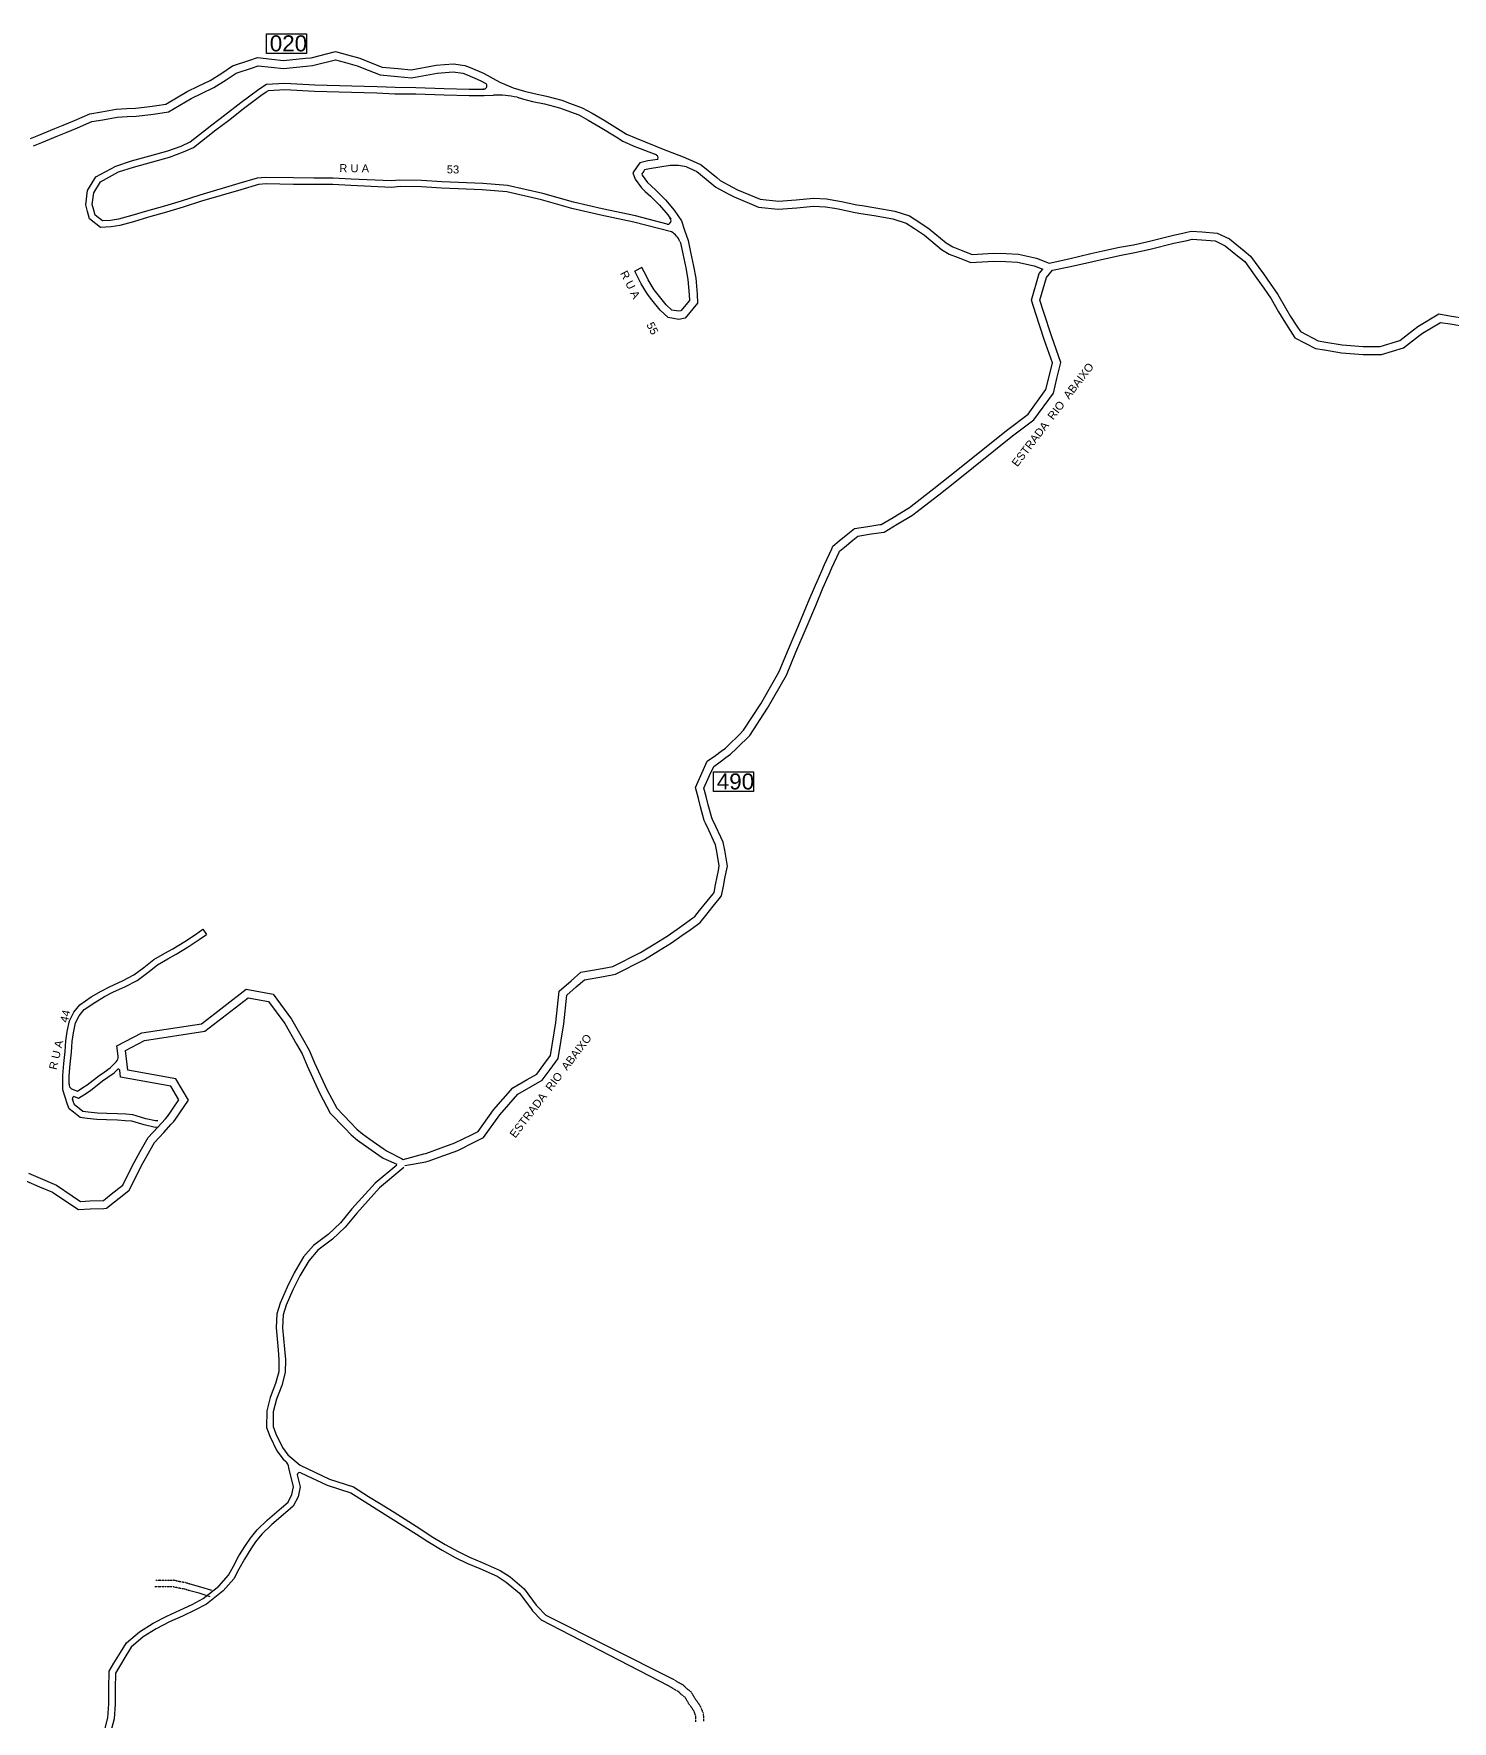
# Model space of a CAD drawing. Header units: millimetres. Extents: x 583 to 26013, y 350 to 21391.
# Drawn here: x 8284 to 10056, y 3850 to 5958 of the extents above; entities that cross this region are included whole.
import ezdxf

# ---------------------------------------------------------------- set-up
doc = ezdxf.new("R2010")
doc.units = ezdxf.units.MM
doc.linetypes.add('HIDDEN', pattern=[0.375, 0.25, -0.125])
doc.styles.add('EU', font='arial.ttf', dxfattribs={"height": 10})

msp = doc.modelspace()

# ---------------------------------------------------------------- linework, layer by layer
at = {"color": 0, "linetype": 'Continuous'}
for p, q in [((9043.08181, 5666.39458, -656.51598), (9034.22484, 5661.75194, -656.51598)), ((8494.82858, 4839.72861, -656.51598), (8499.44192, 4833.19277, -656.51598)), ((8334.41299, 4620.27717, -656.51598), (8332.20656, 4626.14879))]:
    msp.add_line(p, q, dxfattribs=at)
at = {"lineweight": 25}
for p, q in [((8917.38247, 3976.94446, -656.51598), (9076.11887, 3894.56207)), ((8923.13018, 3982.50897, -656.51598), (9081.38959, 3903.06027))]:
    msp.add_line(p, q, dxfattribs=at)
for points in [[(8574.36186, 5958.45606), (8624.33429, 5958.45606), (8624.33429, 5933.82187), (8574.36186, 5933.82187)], [(9132.78698, 5036.31011), (9182.7594, 5036.31011), (9182.7594, 5011.67592), (9132.78698, 5011.67592)]]:
    msp.add_lwpolyline(points, close=True, dxfattribs=at)
at = {"color": 0, "linetype": 'Continuous'}
for points in [[(8279.46102, 5827.65455), (8289.82141, 5831.73088), (8309.9286, 5840.03382), (8320.31842, 5844.32413), (8334.24207, 5850.2543), (8353.40403, 5858.4155), (8368.06387, 5860.95859), (8386.6163, 5864.17694), (8399.80534, 5864.96169), (8410.57691, 5865.6026), (8428.39058, 5867.47972), (8437.16816, 5868.75534), (8448.50342, 5870.40266), (8475.25434, 5886.50312), (8488.96042, 5893.0008), (8503.71165, 5899.99396), (8518.27348, 5909.34506), (8531.98854, 5918.27998), (8553.49966, 5925.55359), (8562.88137, 5928.72585), (8581.03293, 5926.7662), (8595.68125, 5925.18476), (8622.83779, 5927.81404), (8630.09579, 5928.51676), (8660.47088, 5936.30063), (8675.61297, 5932.30474), (8690.74434, 5927.82516), (8704.80817, 5922.29093), (8718.58587, 5916.8693), (8738.75538, 5914.95806), (8755.04261, 5913.4147), (8786.1981, 5919.25242), (8796.82107, 5919.97241), (8807.80415, 5920.71681), (8822.11342, 5918.98919), (8828.80813, 5916.18), (8845.35835, 5909.23531), (8865.93405, 5897.99719), (8882.59974, 5891.03819), (8896.74377, 5886.79151), (8908.80088, 5883.59788), (8923.86826, 5880.53583), (8943.33943, 5875.47352), (8952.9649, 5871.91867), (8968.74561, 5866.09058), (8980.93744, 5859.08432), (8996.16599, 5850.33295), (9016.18122, 5837.96449), (9023.90162, 5833.15437), (9036.1356, 5827.82657), (9071.97722, 5813.60211), (9083.85427, 5809.02672), (9094.8246, 5804.80061), (9111.19517, 5797.45626), (9117.11094, 5794.80226), (9136.78002, 5778.74952), (9141.06387, 5775.25329), (9156.48012, 5766.95349), (9162.76329, 5763.57076), (9183.72458, 5754.66495), (9191.12172, 5751.73835), (9213.74249, 5749.42881), (9230.09158, 5750.61889), (9235.96591, 5751.0465), (9257.43252, 5752.87355), (9273.67452, 5752.36391), (9285.58266, 5750.19893), (9292.43218, 5748.95364), (9311.58164, 5744.89104), (9318.46705, 5743.75898), (9335.23842, 5741.06102), (9359.02243, 5736.76127), (9377.7033, 5730.76067), (9389.10229, 5723.56766), (9402.1519, 5714.86728), (9423.25714, 5697.21023), (9431.54761, 5692.20144), (9441.94663, 5688.09624), (9455.69428, 5682.66911), (9482.2366, 5684.15003), (9498.37197, 5683.88351), (9513.76371, 5683.14787), (9536.34228, 5677.91826), (9551.78616, 5672.00635), (9576.46445, 5677.26548), (9604.19428, 5683.76842), (9618.96899, 5687.09092), (9640.03335, 5691.82782), (9657.1734, 5694.92138), (9675.70173, 5699.06146), (9705.48781, 5706.39832), (9722.16723, 5709.94037), (9729.56899, 5711.74225), (9742.95067, 5710.7969), (9761.93097, 5709.45605), (9777.21876, 5702.13618), (9795.54526, 5687.05436), (9803.63557, 5680.6994), (9819.56626, 5658.41381), (9828.14269, 5646.23256), (9837.72236, 5632.62639), (9847.29106, 5616.07249), (9853.53887, 5605.37224), (9861.4743, 5592.98994), (9865.77048, 5586.28626), (9888.01203, 5574.88509), (9897.69683, 5573.27214), (9918.18299, 5569.86029), (9944.42151, 5567.82658), (9965.55362, 5567.8617), (9990.06029, 5575.26655), (10007.28916, 5588.58356), (10012.65931, 5592.73441), (10038.87306, 5608.36682), (10054.65559, 5605.73097), (10068.16114, 5603.4754)], [(8283.12235, 5818.34893), (8293.5607, 5822.45593), (8313.74534, 5830.79085), (8324.18613, 5835.10221), (8338.16053, 5841.05399), (8356.2557, 5848.76083), (8369.77308, 5851.10574), (8387.77152, 5854.22799), (8400.39929, 5854.97934), (8411.39829, 5855.63378), (8429.63412, 5857.55539), (8438.60632, 5858.85929), (8451.9346, 5860.79625), (8479.98617, 5877.67953), (8493.24415, 5883.96478), (8508.57518, 5891.23281), (8523.70453, 5900.94835), (8536.38851, 5909.21155), (8556.70282, 5916.08048), (8563.99794, 5918.5472), (8579.95956, 5916.82398), (8595.62584, 5915.13264), (8623.80148, 5917.86059), (8631.82912, 5918.63782), (8660.43393, 5925.96804), (8672.91724, 5922.67378), (8687.48795, 5918.36019), (8701.1464, 5912.98548), (8716.23744, 5907.04704), (8737.81202, 5905.00265), (8755.50067, 5903.32649), (8787.46141, 5909.3151), (8797.49729, 5909.9953), (8807.54062, 5910.676), (8819.53017, 5909.22846), (8824.93884, 5906.95891), (8841.01555, 5900.21291), (8848.14375, 5896.31959)], [(8887.35649, 5879.16899), (8894.02499, 5877.1668), (8906.52295, 5873.8564), (8921.61273, 5870.78979), (8940.34168, 5865.92046), (8949.50044, 5862.53797), (8964.49224, 5857.00124), (8975.95489, 5850.41401), (8991.045, 5841.7422), (9010.90878, 5829.46733), (9019.23627, 5824.27897), (9032.29379, 5818.59253), (9060.52737, 5807.38747)], [(9098.96384, 5791.98337), (9107.10191, 5788.33238), (9111.8119, 5786.21933), (9130.45711, 5771.0022), (9135.48164, 5766.90148), (9151.73968, 5758.14848), (9158.42868, 5754.54726), (9179.92933, 5745.41229), (9188.72946, 5741.93061), (9213.59653, 5739.39173), (9230.81758, 5740.64528), (9236.75296, 5741.07733), (9257.70063, 5742.86022), (9272.61752, 5742.39216), (9283.79391, 5740.36021), (9290.49973, 5739.14105), (9309.73181, 5735.06092), (9316.86174, 5733.88866), (9333.55464, 5731.20332), (9356.59324, 5727.03832), (9373.43848, 5721.62737), (9383.6595, 5715.17767), (9396.15222, 5706.84858), (9417.42909, 5689.04795), (9427.09493, 5683.2082), (9438.27471, 5678.79478), (9454.06197, 5672.56248), (9482.43282, 5674.14543), (9498.05061, 5673.88746), (9512.38568, 5673.20232), (9533.41263, 5668.3321), (9544.17506, 5664.21224)], [(9556.30607, 5663.01657), (9578.64839, 5667.50635), (9606.4329, 5674.0221), (9621.16297, 5677.33456), (9642.01933, 5682.02469), (9659.15268, 5685.11704), (9677.98819, 5689.32576), (9707.72288, 5696.64996), (9724.38902, 5700.18919), (9730.41948, 5701.65724), (9742.24598, 5700.82176), (9759.32844, 5699.61498), (9771.80336, 5693.64192), (9789.27865, 5679.26061), (9796.33277, 5673.71958), (9811.41022, 5652.62758), (9819.96603, 5640.47563), (9829.28837, 5627.23496), (9838.64433, 5611.04909), (9845.00767, 5600.15097), (9853.05491, 5587.59421), (9858.80724, 5578.61838), (9884.83472, 5565.27651), (9896.05401, 5563.408), (9916.97288, 5559.92409), (9944.04285, 5557.82594), (9967.03954, 5557.86416), (9994.71733, 5566.22718), (10013.40473, 5580.67156), (10018.29839, 5584.45411), (10040.84414, 5597.89913), (10053.0083, 5595.86759), (10064.79623, 5593.89888)]]:
    msp.add_lwpolyline(points, dxfattribs=at)
for points, elevation in [([(9080.38095, 5710.77524), (9033.2395, 5723.24112), (8991.95923, 5731.8599), (8955.73521, 5740.23325), (8917.60553, 5750.94983), (8874.29018, 5760.84653), (8843.82672, 5763.38921), (8813.84644, 5764.76612), (8792.72811, 5765.63974), (8767.72866, 5767.10043), (8741.27273, 5767.57928), (8730.38504, 5766.56169), (8679.65033, 5768.93564), (8657.20795, 5770.0169), (8633.37185, 5769.9195), (8608.02239, 5770.2835), (8573.80395, 5770.8983), (8564.21025, 5770.10778), (8542.08391, 5763.62979), (8493.21788, 5749.16315), (8469.96305, 5741.70906), (8449.27521, 5735.5124), (8426.7507, 5729.15121), (8408.09222, 5723.66062), (8390.91518, 5718.98023), (8380.27361, 5717.29473), (8366.84131, 5716.58647), (8352.98775, 5727.31431), (8350.65426, 5736.21675), (8348.45088, 5744.62282), (8350.75856, 5762.53316), (8360.99035, 5779.54491), (8386.16764, 5793.17283), (8405.73259, 5799.47415), (8428.51648, 5805.78618), (8450.81545, 5811.99999), (8467.73405, 5818.19148), (8478.78919, 5823.22687), (8505.9602, 5844.5646), (8521.75063, 5856.55717), (8542.21021, 5872.62817), (8562.81681, 5888.06453), (8569.6668, 5892.4782), (8574.2879, 5895.45574), (8597.17788, 5896.61828), (8634.5666, 5894.62287), (8680.8135, 5893.51836), (8712.35395, 5892.55085), (8734.85267, 5891.56238), (8761.00202, 5891.33896), (8796.27021, 5890.03782), (8827.44682, 5889.22657), (8846.13674, 5889.3786), (8844.77483, 5889.36752)], -656.51598), ([(9074.98469, 5720.52471), (9035.0765, 5731.03008), (8993.67781, 5739.67359), (8957.71945, 5747.98553), (8919.57999, 5758.70486), (8875.51998, 5768.7717), (8844.34313, 5771.37393), (8814.19528, 5772.75853), (8793.12679, 5773.63009), (8768.03449, 5775.09621), (8740.97196, 5775.58603), (8730.19886, 5774.57915), (8680.02978, 5776.92664), (8657.38422, 5778.01769), (8633.41294, 5777.91973), (8608.15168, 5778.28247), (8573.54668, 5778.90422), (8562.74285, 5778.01398), (8539.82451, 5771.30412), (8490.86115, 5756.80866), (8467.59412, 5749.35066), (8447.0402, 5743.19412), (8424.53431, 5736.83819), (8405.91122, 5731.358), (8389.23286, 5726.8135), (8379.43495, 5725.26162), (8369.38886, 5724.73191), (8360.03661, 5731.97406), (8358.39284, 5738.24517), (8356.58429, 5745.14493), (8358.47862, 5759.84725), (8366.71985, 5773.54942), (8389.32478, 5785.78497), (8408.02776, 5791.80867), (8430.65814, 5798.07817), (8453.26768, 5804.37853), (8470.7712, 5810.78408), (8482.9769, 5816.34352), (8510.85032, 5838.23286), (8526.64112, 5850.2257), (8547.07987, 5866.28035), (8567.38719, 5881.49252), (8573.99988, 5885.7533), (8576.82612, 5887.57434), (8597.16757, 5888.60744), (8634.25786, 5886.62796), (8680.59535, 5885.52129), (8712.05572, 5884.55624), (8734.64286, 5883.56388), (8760.82034, 5883.34022), (8796.01868, 5882.04166), (8827.37529, 5881.22572), (8846.35885, 5881.38014), (8857.73355, 5881.91959)], -656.51598), ([(9063.15923, 5801.4817), (9050.7263, 5799.4837), (9040.64717, 5797.17948), (9037.30364, 5792.45155), (9031.91762, 5784.83543), (9034.66969, 5776.95913), (9042.58523, 5766.15109), (9047.34646, 5761.51699), (9054.09723, 5755.38813), (9061.93388, 5747.50254), (9065.11652, 5744.22888), (9075.63063, 5732.0613), (9079.3207, 5726.72431)], -656.51598), ([(9078.65124, 5793.843), (9052.63599, 5789.66229), (9046.60378, 5788.28325), (9045.4683, 5786.67762), (9043.05781, 5783.26905), (9043.61827, 5781.66502), (9050.15903, 5772.73412), (9054.1968, 5768.80417), (9061.00922, 5762.61935), (9069.06564, 5754.5126), (9072.49111, 5750.98916), (9083.54947, 5738.19174), (9092.77956, 5724.8422), (9096.2981, 5713.25928), (9100.91862, 5700.00074), (9103.95282, 5685.4048), (9107.82897, 5667.94104), (9110.67979, 5652.87721), (9112.41601, 5632.93282), (9112.70222, 5621.84312), (9097.4225, 5603.2693), (9089.51523, 5601.45846), (9075.89144, 5603.7408), (9066.05115, 5612.9147), (9055.72985, 5626.17509), (9050.21954, 5632.9212), (9042.38289, 5646.18845), (9039.96265, 5650.80566), (9034.22484, 5661.75194)], -656.51598), ([(9090.73441, 5698.83678), (9091.26079, 5697.32634), (9094.17582, 5683.30365), (9098.03255, 5665.9274), (9100.76095, 5651.51042), (9102.42722, 5632.36967), (9102.60929, 5625.31485), (9091.86624, 5612.25574), (9089.21382, 5611.6483), (9080.51034, 5613.10637), (9073.45304, 5619.68574), (9063.54897, 5632.41009), (9058.44402, 5638.65993), (9051.12207, 5651.0558), (9048.81962, 5655.44829), (9043.08181, 5666.39458)], -656.51598), ([(8388.81702, 4681.14167), (8387.30123, 4693.83845), (8418.51843, 4710.27431), (8492.98935, 4721.64931), (8548.75491, 4764.63852), (8582.3834, 4758.57705), (8605.52901, 4727.27158), (8620.41697, 4701.11117), (8627.58481, 4688.51617), (8634.24503, 4672.86145), (8649.55391, 4639.57445), (8662.06879, 4615.90359), (8679.21733, 4598.01144), (8686.9067, 4589.98863), (8693.99213, 4583.80747), (8703.50237, 4577.21819), (8720.09291, 4565.72325), (8724.96887, 4562.34489), (8742.71399, 4553.12165), (8744.79189, 4552.04163), (8770.77549, 4558.84057), (8773.42144, 4559.53291), (8792.32462, 4566.38991), (8809.38043, 4572.57679), (8830.188, 4582.96664), (8838.47654, 4587.10535), (8858.00754, 4614.02106), (8881.98576, 4641.48668), (8899.94012, 4651.87402), (8911.81939, 4658.74668), (8920.66546, 4670.58109), (8929.20719, 4682.00835), (8935.83568, 4722.91313), (8939.88074, 4762.38283), (8954.73655, 4775.26202), (8966.96315, 4785.86181), (8993.40802, 4790.57341), (9007.03837, 4793.00189), (9041.61717, 4810.65472), (9058.61448, 4821.0389), (9074.82698, 4830.94362), (9087.29306, 4839.81794), (9097.69278, 4847.22127), (9107.01134, 4853.85494), (9109.18879, 4855.40502), (9115.35792, 4863.0783), (9124.59479, 4874.5673), (9132.13045, 4883.9403), (9133.39572, 4885.51406), (9135.2865, 4895.22815), (9137.18638, 4904.98898), (9138.73117, 4912.92547), (9139.84567, 4918.6513), (9136.75819, 4936.74033), (9135.30762, 4945.23898), (9132.78657, 4950.56804), (9126.65994, 4963.51859), (9122.48864, 4972.33595), (9120.97536, 4975.53475), (9116.51757, 4992.40234), (9113.76494, 5002.81791), (9110.13036, 5016.57059), (9118.67128, 5035.65962), (9124.87977, 5049.53565), (9135.05398, 5056.89457), (9142.37454, 5062.18946), (9147.47331, 5065.87736), (9154.20996, 5072.45905), (9161.22419, 5079.31193), (9165.05941, 5083.05893), (9170.301, 5088.17994), (9191.66517, 5121.18449), (9207.32873, 5148.3815), (9214.83266, 5161.55202), (9226.19846, 5189.48312), (9239.06444, 5219.87472), (9251.10162, 5248.06905), (9260.20384, 5269.68145), (9262.093, 5274.16709), (9264.95539, 5280.96357), (9267.82936, 5287.38299), (9271.50333, 5295.43293), (9280.35218, 5314.82137), (9281.87157, 5318.15045), (9289.79889, 5324.74083), (9300.4336, 5333.58199), (9308.66054, 5340.42146), (9325.63041, 5342.93127), (9340.44967, 5345.12301), (9342.31528, 5345.39893), (9357.06805, 5354.26055), (9375.45122, 5365.30286), (9377.33674, 5366.74358), (9379.46291, 5368.36818), (9407.9306, 5390.1202), (9427.86926, 5406.13582), (9500.16305, 5464.03257), (9525.79381, 5483.32755), (9547.94837, 5513.85684), (9551.989, 5530.18942), (9556.2243, 5547.30884), (9545.72766, 5576.64497), (9535.27876, 5608.51532), (9529.90698, 5625.46183), (9539.48331, 5658.81027), (9544.17506, 5664.21224)], -753.08962), ([(8746.99456, 4544.30384), (8773.30689, 4549.16627), (8776.39846, 4549.97522), (8795.73463, 4556.98928), (8813.33219, 4563.37268), (8834.65534, 4574.01997), (8845.13309, 4579.25182), (8865.83677, 4607.78361), (8888.42855, 4633.66113), (8904.94785, 4643.21824), (8918.60163, 4651.11752), (8928.67511, 4664.59398), (8938.68593, 4677.9866), (8945.75374, 4721.60245), (8949.42472, 4757.42216), (8961.28706, 4767.70617), (8971.43092, 4776.50034), (8995.16206, 4780.72845), (9010.25871, 4783.41817), (9046.50442, 4801.92198), (9063.82785, 4812.5054), (9080.34016, 4822.59327), (9093.09245, 4831.67134), (9103.49216, 4839.07467), (9112.81072, 4845.70834), (9116.11537, 4848.06085), (9123.15147, 4856.81248), (9132.38834, 4868.30147), (9139.924, 4877.67448), (9142.73897, 4881.17579), (9145.10229, 4893.31757), (9147.00217, 4903.0784), (9148.54696, 4911.01489), (9150.0104, 4918.53345), (9146.61564, 4938.42282), (9144.93412, 4948.27456), (9141.82606, 4954.84442), (9135.69944, 4967.79498), (9131.52814, 4976.61233), (9130.40833, 4978.97941), (9126.18564, 4994.95742), (9123.433, 5005.37299), (9120.70094, 5015.7107), (9127.79927, 5031.57552), (9132.91277, 5043.00426), (9140.91457, 5048.79189), (9148.23513, 5054.08678), (9153.93287, 5058.20791), (9161.19829, 5065.30619), (9168.21251, 5072.15907), (9172.04774, 5075.90607), (9178.08856, 5081.80794), (9200.20109, 5115.96859), (9216.00591, 5143.41089), (9223.84712, 5157.17338), (9235.43456, 5185.64914), (9248.2673, 5215.96224), (9260.30812, 5244.16509), (9269.41985, 5265.80006), (9271.30901, 5270.2857), (9274.12807, 5276.97929), (9276.94166, 5283.26385), (9280.60064, 5291.28093), (9289.44949, 5310.66938), (9290.02062, 5311.92076), (9296.19173, 5317.05112), (9306.82644, 5325.89228), (9312.8973, 5330.93929), (9327.09348, 5333.03888), (9341.91274, 5335.23062), (9345.75318, 5335.79861), (9362.21726, 5345.68817), (9381.07904, 5357.01797), (9383.40818, 5358.79766), (9385.53435, 5360.42226), (9414.0984, 5382.24792), (9434.12595, 5398.33493), (9506.2971, 5456.13346), (9533.0064, 5476.24038), (9557.18733, 5509.56203), (9561.69634, 5527.78785), (9566.65633, 5547.83655), (9555.18825, 5579.8877), (9544.79643, 5611.58393), (9540.3521, 5625.60457), (9548.48416, 5653.9235), (9556.30607, 5663.01657)], -753.08962), ([(8439.38038, 4592.3933), (8435.2802, 4591.96591), (8421.43441, 4595.10989), (8414.53795, 4597.23538), (8406.0009, 4599.8665), (8397.87518, 4600.42787), (8387.93298, 4601.11473), (8374.54292, 4601.51558), (8362.39756, 4601.83798), (8350.34304, 4603.17673), (8341.61968, 4604.40556), (8333.32489, 4610.94693), (8327.68055, 4615.39811), (8325.74849, 4620.67145), (8319.87279, 4638.877), (8319.87503, 4656.81804), (8321.16874, 4671.96465), (8322.58387, 4686.71889), (8323.72215, 4700.16047), (8325.2865, 4711.77898), (8328.26434, 4725.31843), (8333.56681, 4735.82457), (8340.9976, 4745.05569), (8355.28685, 4755.04969), (8367.80178, 4762.37008), (8378.76956, 4768.28558), (8394.48233, 4775.12224), (8408.62211, 4782.4899), (8420.94422, 4791.71153), (8433.3689, 4801.97716), (8447.11964, 4809.5785), (8457.45247, 4815.34957), (8472.21099, 4824.21269), (8485.60526, 4833.21832), (8494.82858, 4839.72861)], -656.51598), ([(8327.87367, 4645.96999), (8327.87499, 4656.47651), (8329.13617, 4671.24232), (8330.55157, 4685.99944), (8331.67696, 4699.28866), (8333.17081, 4710.38363), (8335.86087, 4722.61461), (8340.32821, 4731.46604), (8346.51557, 4739.15247), (8359.60608, 4748.30807), (8371.72139, 4755.3947), (8382.27049, 4761.08438), (8397.93081, 4767.89823), (8412.89516, 4775.69554), (8425.89155, 4785.42178), (8437.89068, 4795.33581), (8451.00531, 4802.58552), (8461.46328, 4808.42648), (8476.50499, 4817.45966), (8490.14436, 4826.63008), (8499.44192, 4833.19277)], -656.51598), ([(8273.41584, 4525.34012), (8290.63284, 4517.98915), (8306.98438, 4511.0077), (8326.09302, 4498.28496), (8339.27625, 4489.50742), (8354.02288, 4490.11601), (8370.84663, 4490.81032), (8374.3032, 4490.95297), (8384.48372, 4499.04167), (8396.15177, 4508.31225), (8402.80275, 4513.59664), (8410.06133, 4528.3112), (8417.60658, 4543.6069), (8425.22038, 4556.99313), (8434.50998, 4573.32567), (8445.91161, 4585.71523), (8455.30689, 4595.92458), (8458.36244, 4599.2449), (8462.46522, 4605.26026), (8465.9158, 4610.31938), (8476.7802, 4626.2484), (8461.06306, 4652.68633), (8401.00208, 4663.43365), (8398.04606, 4688.19427), (8421.68991, 4700.64275), (8497.05064, 4712.15367), (8551.34687, 4754.01018), (8576.70258, 4749.43986), (8597.13317, 4721.80658), (8611.72584, 4696.16502), (8618.60861, 4684.07094), (8625.0996, 4668.814), (8640.58421, 4635.1449), (8653.88183, 4609.99355), (8671.99782, 4591.09199), (8679.99627, 4582.7467), (8687.83854, 4575.90529), (8697.8072, 4568.9984), (8714.39774, 4557.50346), (8719.79465, 4553.76414), (8736.86892, 4546.29453)], -753.08962), ([(8276.84262, 4534.75036), (8294.5595, 4527.18596), (8311.75899, 4519.84247), (8331.63509, 4506.60875), (8342.1122, 4499.63297), (8353.61054, 4500.1075), (8370.43429, 4500.80181), (8370.63431, 4500.81007), (8378.26293, 4506.87121), (8389.93098, 4516.1418), (8394.82646, 4520.03139), (8401.09312, 4532.73515), (8408.76865, 4548.29494), (8416.52805, 4561.93714), (8426.38059, 4579.25942), (8438.55326, 4592.48683), (8447.94853, 4602.69619), (8450.5112, 4605.4809), (8454.20384, 4610.89494), (8457.65442, 4615.95406), (8464.92726, 4626.61725), (8454.80279, 4643.64771), (8391.9505, 4654.89451), (8390.89227, 4663.75865)], -753.08962), ([(8330.51465, 4640.27989), (8338.35914, 4637.46455), (8344.859, 4641.70169), (8350.23431, 4645.20576), (8357.78069, 4650.93959), (8364.68646, 4656.47804), (8371.39989, 4661.2667), (8378.85817, 4666.3891), (8380.93213, 4668.48079), (8384.42268, 4672.00119), (8386.61953, 4673.86011)], -656.51598), ([(8333.92386, 4630.55672), (8339.39802, 4628.59208), (8349.22776, 4634.99991), (8354.84463, 4638.66144), (8362.70408, 4644.63315), (8369.51571, 4650.0961), (8375.98763, 4654.71249), (8384.00848, 4660.22126), (8386.61301, 4662.84807), (8388.01966, 4664.26675), (8387.50545, 4663.74814)], -656.51598), ([(8438.55098, 4600.35019), (8435.76407, 4600.05969), (8423.50122, 4602.84423), (8416.89418, 4604.88052), (8407.47409, 4607.78379), (8398.42654, 4608.40885), (8388.32851, 4609.10647), (8374.76876, 4609.51241), (8362.94619, 4609.82623), (8351.34273, 4611.11489), (8344.87613, 4612.02582), (8338.2787, 4617.22862), (8334.41299, 4620.27717), (8334.37176, 4620.3897)], -656.51598), ([(8736.86892, 4544.88959), (8709.9832, 4522.25335), (8680.91056, 4490.20715), (8666.56169, 4473.01579), (8651.39167, 4458.34568), (8632.77865, 4444.51505), (8620.44977, 4430.19234), (8608.74089, 4410.5468), (8599.97259, 4392.5359), (8591.30555, 4372.5931), (8587.34493, 4359.15263), (8586.17355, 4341.69081), (8588.76762, 4314.20163), (8589.84862, 4301.64736), (8589.46313, 4286.80683), (8585.61091, 4272.2279), (8578.93508, 4254.72401), (8574.70093, 4237.82799), (8574.42248, 4217.22223), (8578.37347, 4206.1796), (8587.3598, 4187.9899), (8595.17977, 4177.49841), (8597.6414, 4175.44164)], -656.51598), ([(8745.83033, 4541.97668), (8715.547, 4516.47986), (8686.94655, 4484.95414), (8672.42989, 4467.56176), (8656.57979, 4452.23399), (8638.26262, 4438.62319), (8626.9661, 4425.4998), (8615.7859, 4406.74127), (8607.24095, 4389.18915), (8598.8396, 4369.85773), (8595.26797, 4357.73726), (8594.19883, 4341.79958), (8596.73532, 4314.9206), (8597.85756, 4301.8874), (8597.43619, 4285.66577), (8593.237, 4269.77374), (8586.57945, 4252.31778), (8582.6876, 4236.78767), (8582.44126, 4218.55784), (8585.75036, 4209.30922), (8594.20951, 4192.18661), (8601.03151, 4183.03403), (8616.33049, 4170.25127), (8652.91823, 4152.70776), (8683.13857, 4142.80325), (8701.5579, 4131.03583), (8715.57859, 4122.44951), (8733.60252, 4111.21759), (8765.84597, 4090.75272), (8780.14507, 4081.4475), (8797.55595, 4070.74693), (8813.6253, 4061.98495), (8827.84252, 4054.92575), (8843.74858, 4048.32419), (8866.11977, 4038.42426), (8878.51168, 4030.46043), (8896.10408, 4015.72467), (8911.27452, 3995.3023), (8912.72521, 3993.25652), (8923.13018, 3982.50897)], -656.51598), ([(8371.74421, 3838.09861), (8376.00719, 3854.43303), (8377.31977, 3871.77973), (8377.19045, 3891.04614), (8377.54532, 3912.55695), (8383.7124, 3922.63264), (8391.91899, 3936.04048), (8399.21366, 3947.95842), (8415.54553, 3961.93173), (8432.47776, 3972.45349), (8449.71818, 3981.55514), (8466.02252, 3988.75419), (8481.25367, 3996.14042), (8495.03868, 4003.31599), (8514.71252, 4018.88841), (8526.65093, 4032.72286), (8532.85774, 4044.02939), (8539.74304, 4056.57188), (8547.9688, 4069.83324), (8554.22323, 4078.87743), (8562.55504, 4089.34032), (8575.54026, 4101.72012), (8592.93167, 4116.61446), (8601.24933, 4123.8346), (8606.02079, 4133.23329), (8607.98386, 4142.93164), (8602.20724, 4166.57554)], -656.51598), ([(8617.2408, 4160.38265), (8649.98454, 4145.25055), (8679.68485, 4135.51648), (8697.31502, 4124.25323), (8711.374, 4115.64345), (8729.34343, 4104.44549), (8761.5206, 4084.0227), (8775.86819, 4074.68592), (8793.54394, 4063.82256), (8809.93017, 4054.8878), (8824.52654, 4047.64035), (8840.59613, 4040.97091), (8862.31581, 4031.35929), (8873.76177, 4024.00339), (8890.2443, 4010.19728), (8904.79982, 3990.60272), (8906.55269, 3988.1308), (8917.38247, 3976.94446)], -656.51598), ([(8503.67837, 4005.70479), (8490.08873, 4009.91927), (8476.85115, 4013.63948)], -656.51598), ([(8506.04803, 4013.34578), (8492.35617, 4017.59196), (8479.01557, 4021.34112)], -656.51598), ([(9110.49145, 3849.27188), (9110.67629, 3850.30377)], -753.08962)]:
    msp.add_lwpolyline(points, dxfattribs=dict(at, elevation=elevation))
at = {"color": 0, "linetype": 'Continuous', "elevation": -656.51598}
msp.add_lwpolyline([(8617.2408, 4160.38265, 0.6219849389), (8612.5498, 4157.80854), (8616.1813, 4143.10558), (8613.64617, 4130.58096), (8607.67469, 4118.81851), (8598.15573, 4110.55559), (8580.9061, 4095.78268), (8568.47188, 4083.92819), (8560.64958, 4074.10512), (8554.66209, 4065.44693), (8546.65351, 4052.53571), (8539.87055, 4040.17965), (8533.25818, 4028.13434), (8520.27304, 4013.08692), (8499.40728, 3996.57106), (8484.84666, 3988.99176), (8469.38464, 3981.49357), (8453.20556, 3974.34983), (8436.46132, 3965.51013), (8420.28439, 3955.45771), (8405.37624, 3942.70252), (8398.74232, 3931.86409), (8390.53573, 3918.45626), (8385.50823, 3910.24239), (8385.1909, 3891.007), (8385.3218, 3871.5043), (8383.92999, 3853.11047), (8379.48494, 3836.07842)], format="xyb", dxfattribs=at)
at = {"color": 0, "linetype": 'HIDDEN', "elevation": -656.51598}
for points in [[(8477.85723, 4013.33622), (8471.511, 4015.24913), (8464.27777, 4016.49084), (8457.31466, 4018.16977), (8452.87267, 4018.02986), (8447.71037, 4017.88995), (8440.05695, 4018.16977), (8434.92465, 4017.88995)], [(8479.01557, 4021.34112), (8472.66934, 4023.25403), (8465.43611, 4024.49574), (8458.473, 4026.17467), (8454.03101, 4026.03476), (8448.8687, 4025.89485), (8441.21528, 4026.17467), (8436.08299, 4025.89485)]]:
    msp.add_lwpolyline(points, dxfattribs=at)
at = {"color": 0, "linetype": 'HIDDEN'}
for points in [[(9120.67583, 3850.40007), (9120.61822, 3856.38222), (9119.72131, 3860.71428), (9117.39349, 3866.76177), (9115.11862, 3870.82939), (9112.41396, 3874.72116), (9110.4475, 3877.1577), (9105.14717, 3886.28137), (9099.91315, 3890.34908), (9094.80628, 3895.19689), (9087.77293, 3899.10123), (9081.38959, 3903.06027)], [(9110.67629, 3850.30377), (9110.62808, 3855.31025), (9110.09487, 3857.88562), (9108.31736, 3862.50347), (9106.62875, 3865.5228), (9104.40694, 3868.71981), (9102.18513, 3871.47275), (9097.47649, 3879.5779), (9093.3867, 3882.75636), (9088.84253, 3887.07001), (9082.70785, 3890.47548), (9076.11887, 3894.56207)]]:
    msp.add_lwpolyline(points, dxfattribs=at)
at = {"color": 0, "linetype": 'Continuous'}
for centre, radius, start, end in [((8845.56911, 5893.3034, -656.51598), 3.96563, 278.22940452, 49.51570738), ((8859.21923, 5737.03086, 656.51598), 144.89635, 78.80265488, 90.58748604), ((9059.01371, 5803.1736, -656.51598), 4.47748, 337.79824083, 70.24128638), ((9082.3568, 5722.45217, -656.51598), 71.48693, 76.5669576, 92.97128543), ((9075.09877, 5725.06103, -656.51598), 4.53776, 268.55950485, 47.81863146), ((9068.35359, 5689.88602, -656.51598), 24.1043, 21.79794595, 60.06800079), ((8380.00931, 4679.82737, -656.51598), 8.90523, 317.92640305, 8.48714727), ((8389.27765, 4663.00458, -656.51598), 1.78203, 25.03380203, 134.90511046), ((8333.34502, 4645.05151, -656.51598), 5.54791, 170.47048462, 239.32490311), ((8334.32398, 4627.86235, -656.51598), 2.72392, 98.44664244, 218.98219181), ((8589.28908, 4165.53169, -656.51598), 12.96026, 4.61972813, 49.87508091)]:
    msp.add_arc(centre, radius, start, end, dxfattribs=at)

# ---------------------------------------------------------------- texts
at = {"color": 0, "linetype": 'Continuous', "lineweight": 20, "style": 'EU'}
for s, rotation, p in [('R U A                         53', 359.3457554, (8665.12484, 5785.59518)), ('R U A         55', 297.08736948, (9015.65253, 5659.28817, -656.51598)), ('ESTRADA  RIO  ABAIXO ', 52.61455697, (9512.24287, 5416.60082, -656.51598)), ('R U A      44', 76.78085803, (8311.97454, 4663.36907)), ('ESTRADA  RIO  ABAIXO ', 52.61455697, (8885.07596, 4577.95852, -656.51598))]:
    msp.add_text(s, height=10, rotation=rotation, dxfattribs=at).set_placement(p)
at = {"lineweight": 25, "char_height": 20, "width": 61.9659693, "attachment_point": 1, "style": 'EU'}
for s, insert in [('020', (8578.35971, 5956.45856)), ('490', (9136.78483, 5034.31261))]:
    msp.add_mtext(s, dxfattribs=dict(at, insert=insert))

doc.saveas('drawing.dxf')
